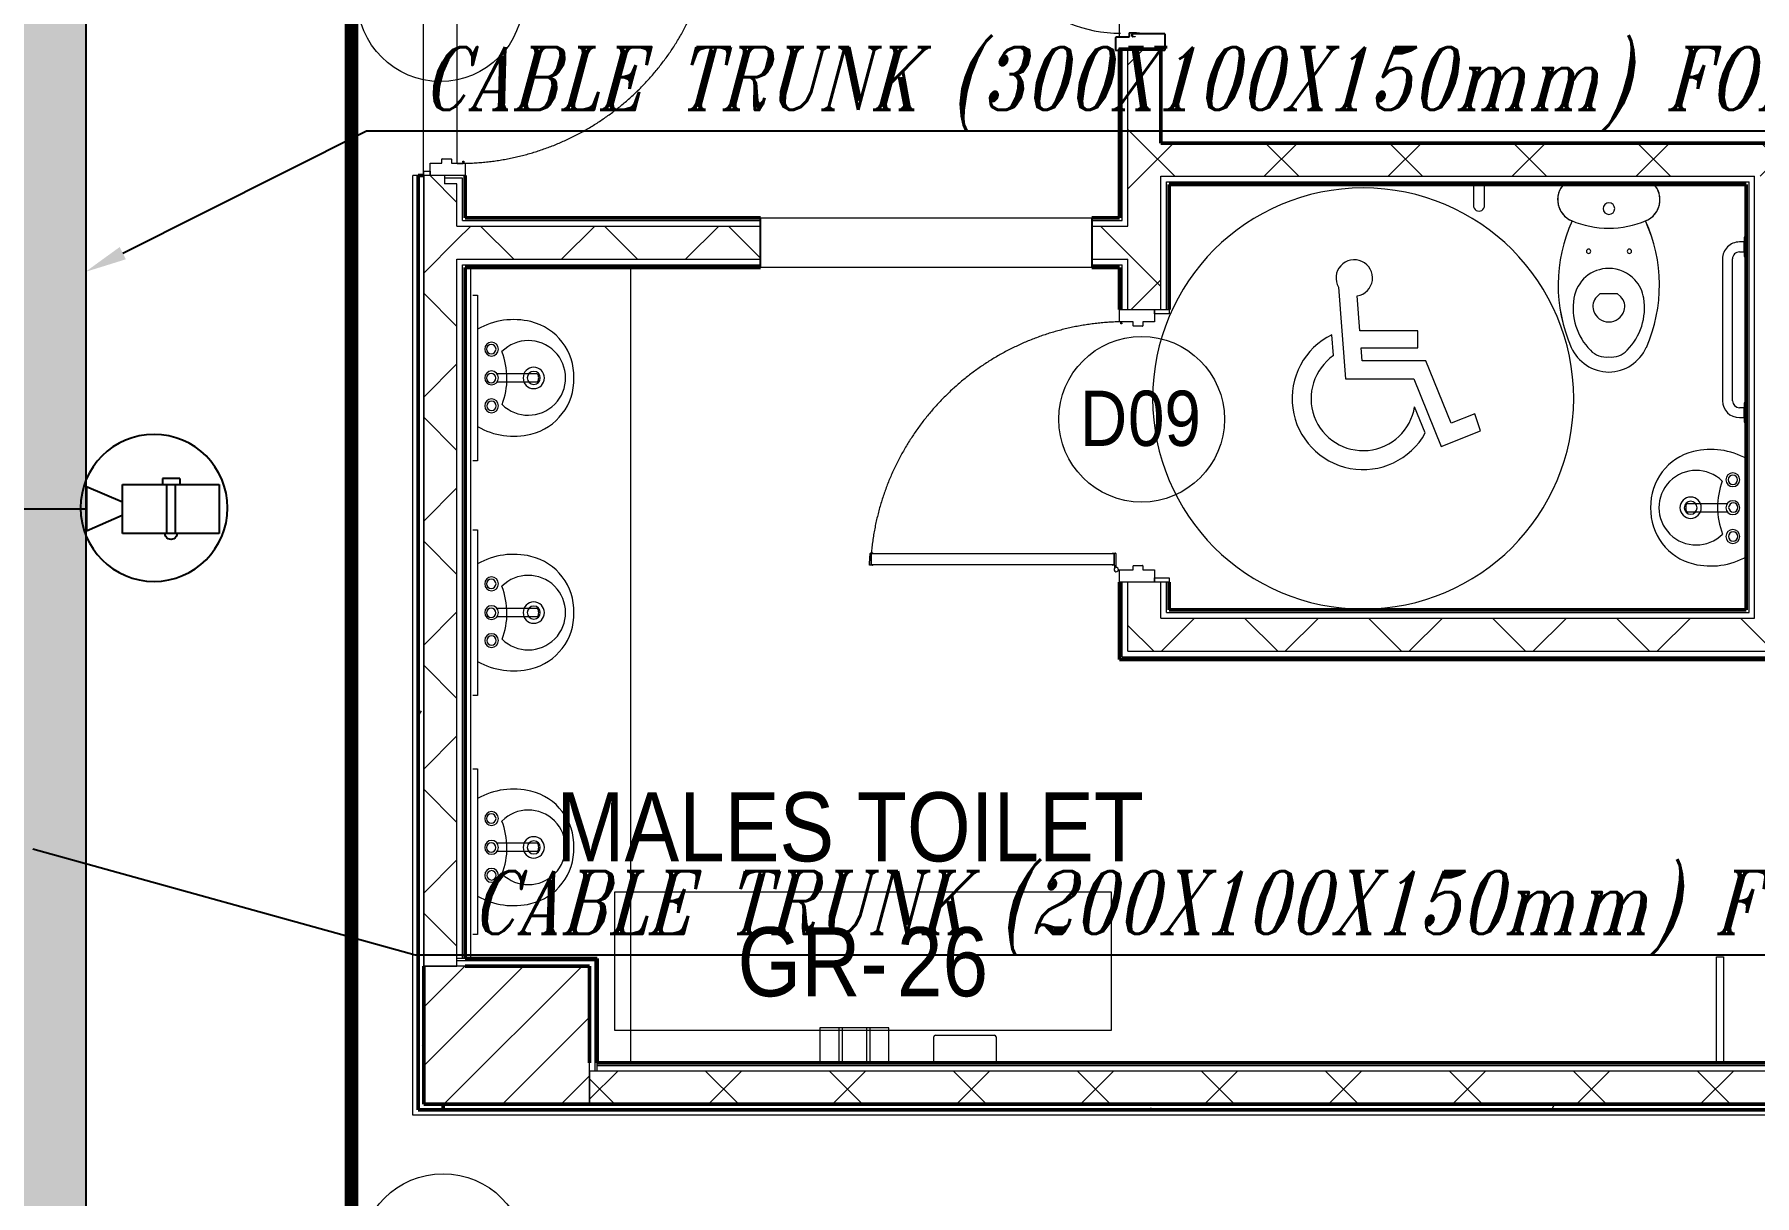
# Model space of a CAD drawing. Header units: millimetres. Extents: x -9358 to 257996, y -67499 to 9117.
# Drawn here: x 42630 to 48860, y -41919 to -37714 of the extents above; entities that cross this region are included whole.
import ezdxf
from ezdxf import colors
from ezdxf.entities.mleader import LeaderData, LeaderLine
from ezdxf.math import Vec2, Vec3

# ---------------------------------------------------------------- set-up
doc = ezdxf.new("R2010")
doc.units = ezdxf.units.MM
doc.header["$LTSCALE"] = 1000
doc.linetypes.add('Centre', pattern=[31.75, 6.35, -4.7625, 15.875, -4.7625])
doc.linetypes.add('Overhead', pattern=[3.96875, 2.38125, -1.5875])
for name, color, linetype, lineweight in [('0-1', 8, 'Continuous', 9), ('123', 2, 'Continuous', 9), ('A-COL-RFC', 8, 'Continuous', 18), ('A-COL-RFC-1', 8, 'Continuous', 9), ('A-COL-RFC-2', 8, 'Continuous', 50), ('A-DETL-GENF', 8, 'Continuous', 25), ('A-DETL-GENF-1', 8, 'Continuous', 9), ('A-DOOR', 8, 'Continuous', 9), ('A-DOOR-1', 8, 'Continuous', 18), ('A-DOOR-2', 8, 'Centre', 9), ('A-DOR', 8, 'Continuous', 9), ('A-EQP', 8, 'Continuous', 9), ('A-FLR-PAT', 8, 'Continuous', 18), ('A-GEN-MOD', 8, 'Continuous', 9), ('A-ROM-NAM', 8, 'Continuous', 9), ('A-TYP-DOR', 8, 'Continuous', 0), ('A-WAL-CLD', 8, 'Continuous', 9), ('A-WAL-CMU', 8, 'Continuous', 50), ('A-WAL-LOW-30', 8, 'Continuous', 18), ('A-WAL-PAT-1', 8, 'Continuous', 9), ('A-WAL-PAT-2', 8, 'Overhead', 9), ('L-SITE', 8, 'Continuous', 9), ('P-SANR-FIXT', 8, 'Continuous', 9)]:
    doc.layers.add(name, color=color, linetype=linetype, lineweight=lineweight)
for name, color, linetype in [('CCTVNET', 6, 'Continuous'), ('DATANET', 4, 'Continuous'), ('F POINT AGN', 7, 'Continuous'), ('FIBERNETW', 5, 'Continuous'), ('LC-CABLE -10', 4, 'Continuous'), ('Route - rack1', 7, 'Continuous')]:
    doc.layers.add(name, color=color, linetype=linetype)
doc.styles.add('Arial_5', font='arial.ttf', dxfattribs={"width": 0.85, "height": 200})
doc.styles.add('Arial_7', font='arial.ttf', dxfattribs={"width": 0.85, "height": 200})
doc.styles.add('ELEC', font='romant.shx', dxfattribs={"width": 0.8, "oblique": 15, "height": 0.18})
pattern_1 = [(0, (0, 0), (812.8, 203.2), [33.528, -576.072, 33.528, -576.072, -3251.2]), (0, (0, 0), (812.8, 203.2), [-1219.2, 33.528, -1185.672, 33.528, -576.072, -1422.4]), (0, (0, 0), (812.8, 203.2), [-3048, 33.528, -372.872, 33.528, -982.472]), (120, (304.8, 101.6), (-582.37636, 602.30545), [33.528, -576.072, 33.528, -576.072, -3251.2]), (120, (304.8, 101.6), (-582.37636, 602.30545), [-1219.2, 33.528, -1185.672, 33.528, -576.072, -1422.4]), (120, (304.8, 101.6), (-582.37636, 602.30545), [-3048, 33.528, -372.872, 33.528, -982.472]), (240, (406.4, 508), (-230.42364, -805.50545), [33.528, -576.072, 33.528, -576.072, -3251.2]), (240, (406.4, 508), (-230.42364, -805.50545), [-1219.2, 33.528, -1185.672, 33.528, -576.072, -1422.4]), (240, (406.4, 508), (-230.42364, -805.50545), [-3048, 33.528, -372.872, 33.528, -982.472])]
pattern_2 = [(45, (0, 0), (-224.5064, 224.5064), []), (135, (0, 0), (-224.5064, -224.5064), [])]

# ---------------------------------------------------------------- blocks, each defined once
blk = doc.blocks.new('Door Tag - Door Tag-41184-01-Ground Floor Plan')
at = {"layer": 'A-TYP-DOR'}
blk.add_circle((0, 0), 3, dxfattribs=at)
blk = doc.blocks.new('Specialty_Equipment-Hadrian-Urinal_Screen-SP - 18 x 58 Floor Mounted Solid Plastic-1089219-01-Ground Floor Furniture Plan')
at = {"layer": 'P-SANR-FIXT'}
for p, q in [((48722, -41292), (48722, -40906.4)), ((48722, -40906.4), (48747.4, -40906.4)), ((48747.4, -40906.4), (48747.4, -41292))]:
    blk.add_line(p, q, dxfattribs=at)
blk = doc.blocks.new('Wooden door with louvers - WC Wooden door 1000 x 2200mm-2594678-01-Ground Floor Furniture Plan')
at = {"layer": 'A-DETL-GENF-1'}
for p, q in [((-493.7, 52), (-449.2, 52)), ((-493.7, -75), (-493.7, 52)), ((-449.2, 52), (-449.2, 9.8)), ((-449.2, 9.8), (-434.5, 9.8)), ((-433.4, 8.6), (-433.4, -24)), ((433.4, -24), (433.4, 8.6)), ((434.5, 9.8), (449.2, 9.8)), ((449.2, 9.8), (449.2, 52)), ((449.2, 52), (493.6, 52)), ((493.6, 52), (493.6, -75)), ((-449.2, -25.2), (-449.2, -67.3)), ((-434.5, -25.2), (-449.2, -25.2)), ((449.2, -25.2), (434.5, -25.2)), ((449.2, -79.4), (449.2, -25.2)), ((-449.2, -75), (-493.7, -75)), ((-449.2, -67.3), (-446, -67.6)), ((-446, -69.9), (-449.2, -70.1)), ((-449.2, -70.1), (-449.2, -75)), ((-446, -67.6), (-445, -67.6)), ((-445, -69.9), (-446, -69.9)), ((-445, -66.7), (-441.9, -66.7)), ((-445, -67.6), (-445, -66.7)), ((-445, -70.7), (-445, -69.9)), ((-441.9, -70.7), (-445, -70.7)), ((-441.9, -66.7), (-441.9, -70.7)), ((387.9, -100), (387.9, -90.1)), ((389.2, -94.4), (389.2, -101.3)), ((431.1, -94.4), (389.2, -94.4)), ((389.5, -88.5), (440.2, -88.5)), ((431.1, -100.7), (431.1, -94.4)), ((432.4, -92.1), (432.4, -99.5)), ((441.9, -92.1), (432.4, -92.1)), ((452.6, -75), (452.6, -80.8)), ((493.6, -75), (452.6, -75)), ((387.9, -976.4), (387.9, -969.2)), ((389.2, -967.9), (389.2, -974.2)), ((389.2, -974.2), (431.1, -974.2)), ((425.5, -980.6), (389.4, -978.1)), ((432.4, -980.6), (425.5, -980.6)), ((431.1, -974.2), (431.1, -967.9)), ((432.4, -969.2), (432.4, -980.6))]:
    blk.add_line(p, q, dxfattribs=at)
for centre, radius, start, end in [((-434.5, 8.6), 1.14, 0, 90), ((434.5, 8.6), 1.14, 90, 180), ((-434.5, -24), 1.14, 270, 0), ((434.5, -24), 1.14, 180, 270), ((389.5, -90.1), 1.57, 90, 180), ((389.2, -100), 1.27, 180, 270), ((431.1, -99.5), 1.27, 270, 0), ((447.8, -87), 7.79, 79.787, 191.20678), ((447.8, -87), 7.79, 220.62502, 52.5367), ((389.2, -969.2), 1.27, 90, 180), ((389.5, -976.5), 1.54, 176, 266), ((431.1, -969.2), 1.27, 360, 90)]:
    blk.add_arc(centre, radius, start, end, dxfattribs=at)
at = {"layer": 'A-DOOR'}
for p, q in [((-493.7, 75), (-477.8, 75)), ((-493.7, 52), (-493.7, 75)), ((-477.8, 75), (-477.8, 52)), ((477.8, 75), (493.6, 75)), ((477.8, 52), (477.8, 75)), ((493.6, 75), (493.6, 52)), ((-477.8, 52), (-493.7, 52)), ((493.6, 52), (477.8, 52)), ((389.2, -94.4), (431.1, -94.4)), ((389.2, -478.5), (389.2, -94.4)), ((431.1, -94.4), (431.1, -488.5)), ((389.2, -974.2), (389.2, -478.5)), ((431.1, -488.5), (431.1, -974.2)), ((431.1, -974.2), (389.2, -974.2))]:
    blk.add_line(p, q, dxfattribs=at)
at = {"layer": 'A-DOOR-2'}
blk.add_arc((475.1, -53.8), 924.6, 178.43573, 264.67031, dxfattribs=at)
blk = doc.blocks.new('M_Door-Opening - OPENING_1200 x 2200mm-2308299-01-Ground Floor Furniture Plan')
at = {"layer": 'A-DETL-GENF'}
for p, q in [((-608.2, -90), (-608.2, 90)), ((591.8, 90), (591.8, -90))]:
    blk.add_line(p, q, dxfattribs=at)
at = {"layer": 'A-WAL-PAT-2'}
for p, q in [((-608.2, 90), (591.8, 90)), ((591.8, -90), (-608.2, -90))]:
    blk.add_line(p, q, dxfattribs=at)
blk = doc.blocks.new('Sanitary_Mirrors_Ideal-Standard_M-L-MIRROR-LOW-H-60X100 - Default 2-1612336-01-Ground Floor Furniture Plan')
at = {"layer": '0-1', "flags": 128}
for points in [[(235, 0), (-235, 0), (-300, 0), (-300, 17)], [(300, 17), (300, 0), (235, 0)]]:
    blk.add_lwpolyline(points, dxfattribs=at)
blk = doc.blocks.new('Wooden door with louvers - WC Wooden door 1000 x 2200mm Handicapped-2594679-01-Ground Floor Furniture Plan')
at = {"layer": 'A-DETL-GENF-1'}
for p, q in [((-493.7, 37), (-449.2, 37)), ((-493.7, -90), (-493.7, 37)), ((-449.2, 37), (-449.2, -5.2)), ((449.2, -5.2), (449.2, 37)), ((449.2, 37), (493.6, 37)), ((493.6, 37), (493.6, -90)), ((-449.2, -5.2), (-434.5, -5.2)), ((-449.2, -40.2), (-449.2, -82.3)), ((-434.5, -40.2), (-449.2, -40.2)), ((-433.4, -6.4), (-433.4, -39)), ((433.4, -39), (433.4, -6.4)), ((434.5, -5.2), (449.2, -5.2)), ((449.2, -40.2), (434.5, -40.2)), ((449.2, -94.4), (449.2, -40.2)), ((-449.2, -90), (-493.7, -90)), ((-449.2, -82.3), (-446, -82.6)), ((-446, -84.9), (-449.2, -85.1)), ((-449.2, -85.1), (-449.2, -90)), ((-446, -82.6), (-445, -82.6)), ((-445, -84.9), (-446, -84.9)), ((-445, -81.7), (-441.9, -81.7)), ((-445, -82.6), (-445, -81.7)), ((-445, -85.7), (-445, -84.9)), ((-441.9, -85.7), (-445, -85.7)), ((-441.9, -81.7), (-441.9, -85.7)), ((387.9, -115), (387.9, -105.1)), ((389.2, -109.4), (389.2, -116.3)), ((431.1, -109.4), (389.2, -109.4)), ((389.5, -103.5), (440.2, -103.5)), ((431.1, -115.7), (431.1, -109.4)), ((432.4, -107.1), (432.4, -114.5)), ((441.9, -107.1), (432.4, -107.1)), ((452.6, -90), (452.6, -95.8)), ((493.6, -90), (452.6, -90)), ((387.9, -991.4), (387.9, -984.2)), ((389.2, -982.9), (389.2, -989.2)), ((389.2, -989.2), (431.1, -989.2)), ((425.5, -995.6), (389.4, -993.1)), ((432.4, -995.6), (425.5, -995.6)), ((431.1, -989.2), (431.1, -982.9)), ((432.4, -984.2), (432.4, -995.6))]:
    blk.add_line(p, q, dxfattribs=at)
for centre, radius, start, end in [((-434.5, -6.4), 1.14, 0, 90), ((-434.5, -39), 1.14, 270, 0), ((434.5, -6.4), 1.14, 90, 180), ((434.5, -39), 1.14, 180, 270), ((389.5, -105.1), 1.57, 90, 180), ((389.2, -115), 1.27, 180, 270), ((431.1, -114.5), 1.27, 270, 0), ((447.8, -102), 7.79, 79.787, 191.20678), ((447.8, -102), 7.79, 220.62502, 52.5367), ((389.2, -984.2), 1.27, 90, 180), ((389.5, -991.5), 1.54, 176, 266), ((431.1, -984.2), 1.27, 360, 90)]:
    blk.add_arc(centre, radius, start, end, dxfattribs=at)
at = {"layer": 'A-DOOR'}
for p, q in [((-493.7, 90), (-477.8, 90)), ((-493.7, 37), (-493.7, 90)), ((-477.8, 90), (-477.8, 37)), ((477.8, 90), (493.6, 90)), ((477.8, 37), (477.8, 90)), ((493.6, 90), (493.6, 37)), ((-477.8, 37), (-493.7, 37)), ((493.6, 37), (477.8, 37)), ((389.2, -109.4), (431.1, -109.4)), ((389.2, -493.5), (389.2, -109.4)), ((431.1, -109.4), (431.1, -503.5)), ((389.2, -989.2), (389.2, -493.5)), ((431.1, -503.5), (431.1, -989.2)), ((431.1, -989.2), (389.2, -989.2))]:
    blk.add_line(p, q, dxfattribs=at)
at = {"layer": 'A-DOOR-2'}
blk.add_arc((475.1, -68.8), 924.6, 178.43573, 264.67031, dxfattribs=at)
blk = doc.blocks.new('H_C SIGN - H_C SIGN-522895-01-Ground Floor Furniture Plan')
at = {"layer": 'A-GEN-MOD'}
for start, end in [(0, 180), (180, 360)]:
    blk.add_arc((0, 0), 762.5, start, end, dxfattribs=at)
at = {"layer": 'L-SITE'}
for p, q in [((-88.9, 402.9), (-63.6, 70.7)), ((-11.5, 244.8), (-21.2, 371.5)), ((-107.4, 155.2), (-113.2, 231)), ((197.5, 244.8), (-11.5, 244.8)), ((197.5, 183.1), (197.5, 244.8)), ((-3.2, 135.9), (-6.8, 183.1)), ((-6.8, 183.1), (197.5, 183.1)), ((227.1, 135.9), (-3.2, 135.9)), ((318.9, -89.9), (227.1, 135.9)), ((-63.6, 70.7), (183.3, 70.7)), ((183.3, 70.7), (283, -174.4)), ((225, -124.7), (186.4, -29.6)), ((404.2, -55.8), (318.9, -89.9)), ((425.4, -117.5), (404.2, -55.8)), ((283, -174.4), (425.4, -117.5))]:
    blk.add_line(p, q, dxfattribs=at)
for centre, radius, start, end in [((-32.1, 436.6), 66, 279.52961, 210.67771), ((0, 0), 257.3, 116.09402, 331.00806), ((0, 0), 188.7, 124.68421, 350.97943)]:
    blk.add_arc(centre, radius, start, end, dxfattribs=at)
blk = doc.blocks.new('M_SEQ_Grab Rail - Vertical - Grab Rail Vertical-522965-01-Ground Floor Furniture Plan')
at = {"layer": 'A-EQP'}
for p, q in [((-875.8, 100), (-875.8, 22.2)), ((-835.7, 22.2), (-835.7, 100))]:
    blk.add_line(p, q, dxfattribs=at)
blk.add_arc((-855.7, 100), 20.1, 360, 180, dxfattribs=at)
blk = doc.blocks.new('M_SEQ_Grab Rail - Horizontal - Grab Bar Horizontal-522872-01-Ground Floor Furniture Plan')
at = {"layer": 'A-EQP'}
for p, q in [((-598.8, 88), (-1112.8, 88)), ((-1173.8, 10), (-1190.8, 10)), ((-1190.8, 10), (-1190.8, 0)), ((-1173.8, 27), (-1173.8, 10)), ((-1173.8, 10), (-1137.8, 10)), ((-1137.8, 10), (-1137.8, 27)), ((-1120.8, 10), (-1137.8, 10)), ((-1120.8, 0), (-1120.8, 10)), ((-1112.8, 52), (-598.8, 52)), ((-573.8, 10), (-590.8, 10)), ((-590.8, 10), (-590.8, 0)), ((-573.8, 27), (-573.8, 10)), ((-573.8, 10), (-537.8, 10)), ((-537.8, 10), (-537.8, 27)), ((-520.8, 10), (-537.8, 10)), ((-520.8, 0), (-520.8, 10))]:
    blk.add_line(p, q, dxfattribs=at)
for centre, radius, start, end in [((-1112.8, 27), 61, 90, 180), ((-598.8, 27), 61, 360, 90), ((-1112.8, 27), 25, 90, 180), ((-598.8, 27), 25, 0, 90)]:
    blk.add_arc(centre, radius, start, end, dxfattribs=at)
blk = doc.blocks.new('WC Dis w Cistern _7_ - 540 x 360mm-1136038-01-Ground Floor Furniture Plan')
at = {"layer": 'P-SANR-FIXT'}
for p, q in [((-43.1, -430.6), (-30.8, -418.2)), ((-30.8, -418.2), (30.8, -418.2)), ((30.8, -418.2), (43.1, -430.6))]:
    blk.add_line(p, q, dxfattribs=at)
for centre, radius, start, end in [((-102.8, -78.7), 82.5, 135.5069, 246.87823), ((-102.8, -78.7), 82.5, 136.77958, 248.81924), ((102.8, -78.7), 82.5, 291.18076, 43.22042), ((102.8, -78.7), 82.5, 293.12177, 44.4931), ((0.6, -111.3), 20.9, 360, 180), ((0.6, -111.3), 20.9, 180, 360), ((375, -388.2), 558.4, 155.35449, 203.79689), ((375, -388.2), 558.4, 155.39027, 203.79689), ((0, 162.1), 344.3, 246.87823, 293.12177), ((-375, -388.2), 558.4, 336.20311, 24.64551), ((-375, -388.2), 558.4, 336.20311, 24.60973), ((-73.2, -265.4), 7.83, 0, 180), ((-73.2, -265.4), 7.83, 180, 360), ((74.8, -265.4), 7.83, 360, 180), ((74.8, -265.4), 7.83, 180, 360), ((0, -455.9), 128.2, 89.99847, 170.90608), ((0, -455.9), 128.2, 42.44528, 90.00153), ((0, -455.9), 128.2, 9.09392, 42.44528), ((90.5, -470.4), 219.9, 170.90608, 224.39736), ((-7.8, -465.9), 50, 135, 197.18646), ((7.8, -465.9), 50, 342.81705, 45), ((-90.5, -470.4), 219.9, 315.60264, 9.09392), ((0, -463.5), 58.1, 197.18646, 342.81705), ((1.4, -553), 150, 203.79689, 269.46886), ((1.4, -553), 150, 203.79689, 269.46886), ((-1.4, -553), 150, 270.53114, 336.20311), ((-1.4, -553), 150, 270.53114, 336.20311), ((-8.3, -567.1), 81.6, 224.39736, 275.83548), ((8.3, -567.1), 81.6, 264.16452, 315.60264)]:
    blk.add_arc(centre, radius, start, end, dxfattribs=at)
blk = doc.blocks.new('Sink - Cloakroom - 440 x 350mm-522875-01-Ground Floor Furniture Plan')
at = {"layer": 'P-SANR-FIXT'}
for p, q in [((-15, -214.9), (-15, -70.7)), ((15, -214.9), (15, -70.7))]:
    blk.add_line(p, q, dxfattribs=at)
for centre, radius, start, end in [((53.3, -130.8), 264.4, 150.36495, 193.63505), ((53.3, -130.8), 264.4, 150.36495, 193.63505), ((-53.3, -130.8), 264.4, 346.36495, 29.63505), ((-101.3, -50.7), 25, 0, 180), ((-101.3, -50.7), 25, 180, 0), ((-101.3, -50.7), 17, 360, 180), ((-101.3, -50.7), 17, 180, 360), ((0, -50.7), 25, 0, 180), ((0, -50.7), 25, 180, 0), ((-0.8, -49.2), 16.8, 90, 270), ((-0.8, -49.2), 16.8, 270, 90), ((104.3, -50.7), 25, 360, 180), ((104.3, -50.7), 25, 180, 360), ((104.3, -49.7), 17, 360, 180), ((104.3, -49.7), 17, 180, 360), ((-53.3, -130.8), 264.4, 346.36495, 29.63505), ((0, -183.6), 135, 135.46291, 45.05561), ((-1.6, 160.3), 266.6, 249.19864, 291.31988), ((0, -203.6), 38.6, 360, 180), ((0, -203.6), 23.5, 360, 180), ((-5.9, -145.1), 203.5, 193.63505, 271.65578), ((-5.9, -145.1), 203.5, 193.63505, 271.65578), ((0, -203.6), 38.6, 180, 360), ((0, -203.6), 23.5, 180, 360), ((5.9, -145.1), 203.5, 268.34422, 346.36495), ((5.9, -145.1), 203.5, 268.34422, 346.36495)]:
    blk.add_arc(centre, radius, start, end, dxfattribs=at)
blk.add_ellipse((0, -214.9), major_axis=(-15, 0), ratio=0.428525, start_param=0, end_param=3.141593, dxfattribs=at)
blk = doc.blocks.new('NBS_AssaAbloyLtd_DrsetSym_AASDMetalPlantRoomDoor_Single-VisionPanelType1A - 600mm-water proof Fire Rated-2541707-01-Ground Floor Furniture Plan')
at = {"layer": 'A-DOOR'}
blk.add_arc((242, 72), 484, 90, 180, dxfattribs=at)
at = {"layer": 'A-DOOR-1'}
for p, q in [((242, 556), (199, 556)), ((199, 556), (199, 72)), ((242, 72), (242, 556)), ((-305, 87.5), (-305, 77.5)), ((-305, 87.5), (-305, 77.5)), ((-303.5, 87.5), (-303.5, 77.5)), ((-302.5, 90), (-257.5, 90)), ((-257.5, 90), (-302.5, 90)), ((-257.5, 88.5), (-302.5, 88.5)), ((-302.5, 76.5), (-295, 76.5)), ((-295, 75), (-302.5, 75)), ((-300, 75), (-295, 75)), ((-295, 76.5), (-295, 75)), ((-295, 75), (-295, -75)), ((-256.5, 87.5), (-256.5, 42)), ((-255, 87.5), (-255, 42)), ((-255, 42), (-255, 87.5)), ((199, 72), (242, 72)), ((255, 87.5), (255, 42)), ((255, 87.5), (255, 42)), ((256.5, 87.5), (256.5, 42)), ((302.5, 90), (257.5, 90)), ((302.5, 90), (257.5, 90)), ((257.5, 88.5), (302.5, 88.5)), ((295, 76.5), (295, 75)), ((302.5, 76.5), (295, 76.5)), ((295, 75), (302.5, 75)), ((295, -75), (295, 75)), ((295, 75), (300, 75)), ((303.5, 87.5), (303.5, 77.5)), ((305, 87.5), (305, 77.5)), ((305, 77.5), (305, 87.5)), ((-255.2, 18), (-255.2, 27.5)), ((-253.7, 18), (-255.2, 18)), ((-242.5, 41), (-254, 41)), ((-242.5, 41), (-254, 41)), ((-242.5, 39.5), (-254, 39.5)), ((-253.7, 27.5), (-253.7, 18)), ((-252.7, 30), (-245.7, 30)), ((-245.7, 28.5), (-252.7, 28.5)), ((-244.7, -87.5), (-244.7, 27.5)), ((-243.2, 27.5), (-243.2, 3.1)), ((-243.2, 3.4), (-241.5, 13.1)), ((-241.7, 3.1), (-243.2, 3.4)), ((-243.2, 3.1), (-243.2, -87.5)), ((-243.2, -87.5), (-243.2, 3.1)), ((-243.2, 3.1), (-241.7, 3.1)), ((-240, 13), (-241.7, 3.1)), ((-241.7, 3.1), (-240, 13)), ((-241.5, 13.1), (-241.5, 38.5)), ((-240, 38.5), (-240, 13)), ((-240, 13), (-240, 38.5)), ((240, 38.5), (240, 13)), ((240, 38.5), (240, 13)), ((240, 13), (241.7, 3.1)), ((240, 13), (241.7, 3.1)), ((241.5, 13.1), (241.5, 38.5)), ((243.2, 3.4), (241.5, 13.1)), ((241.7, 3.1), (243.2, 3.4)), ((241.7, 3.1), (243.2, 3.4)), ((242.5, 41), (254, 41)), ((254, 41), (242.5, 41)), ((242.5, 39.5), (254, 39.5)), ((243.2, 27.5), (243.2, 3.1)), ((243.2, 3.4), (243.2, -87.5)), ((243.2, 3.1), (243.2, -87.5)), ((244.7, -87.5), (244.7, 27.5)), ((252.7, 30), (245.7, 30)), ((245.7, 28.5), (252.7, 28.5)), ((253.7, 27.5), (253.7, 18)), ((253.7, 18), (255.2, 18)), ((255.2, 18), (255.2, 27.5)), ((-305, -87.5), (-305, -77.5)), ((-305, -77.5), (-305, -87.5)), ((-303.5, -77.5), (-303.5, -87.5)), ((-302.5, -75), (-295, -75)), ((-295, -76.5), (-302.5, -76.5)), ((-302.5, -88.5), (-245.7, -88.5)), ((-245.7, -90), (-302.5, -90)), ((-302.5, -90), (-245.7, -90)), ((-295, -75), (-300, -75)), ((-295, -76.5), (-295, -75)), ((302.5, -88.5), (245.7, -88.5)), ((245.7, -90), (302.5, -90)), ((245.7, -90), (302.5, -90)), ((295, -76.5), (295, -75)), ((302.5, -75), (295, -75)), ((300, -75), (295, -75)), ((295, -76.5), (302.5, -76.5)), ((303.5, -77.5), (303.5, -87.5)), ((305, -87.5), (305, -77.5)), ((305, -87.5), (305, -77.5))]:
    blk.add_line(p, q, dxfattribs=at)
for centre, radius, start, end in [((-302.5, 87.5), 2.5, 90, 180), ((-302.5, 87.5), 2.5, 90, 180), ((-302.5, 77.5), 2.5, 180, 270), ((-302.5, 77.5), 2.5, 180, 270), ((-302.5, 87.5), 1, 90, 180), ((-302.5, 77.5), 1, 180, 270), ((-257.5, 87.5), 2.5, 0, 90), ((-257.5, 87.5), 2.5, 0, 90), ((-257.5, 87.5), 1, 0, 90), ((257.5, 87.5), 2.5, 90, 180), ((257.5, 87.5), 2.5, 90, 180), ((257.5, 87.5), 1, 90, 180), ((302.5, 87.5), 2.5, 0, 90), ((302.5, 87.5), 2.5, 0, 90), ((302.5, 87.5), 1, 0, 90), ((302.5, 77.5), 1, 270, 0), ((302.5, 77.5), 2.5, 270, 0), ((302.5, 77.5), 2.5, 270, 0), ((-254, 42), 2.5, 180, 270), ((-252.7, 27.5), 2.5, 90, 180), ((-254, 42), 0.997, 180, 270), ((-254, 42), 0.997, 180, 270), ((-252.7, 27.5), 1.01, 90, 180), ((-245.7, 27.5), 2.5, 0, 90), ((-245.7, 27.5), 0.984, 0, 90), ((-242.5, 38.5), 2.5, 0, 90), ((-242.5, 38.5), 2.5, 360, 90), ((-242.5, 38.5), 1, 0, 90), ((242.5, 38.5), 2.5, 90, 180), ((242.5, 38.5), 2.5, 90, 180), ((242.5, 38.5), 1, 90, 180), ((245.7, 27.5), 2.5, 90, 180), ((245.7, 27.5), 0.984, 90, 180), ((252.7, 27.5), 2.5, 0, 90), ((252.7, 27.5), 1.01, 0, 90), ((254, 42), 2.5, 270, 0), ((254, 42), 0.997, 270, 0), ((254, 42), 0.979, 270, 360), ((-302.5, -77.5), 2.5, 90, 180), ((-302.5, -77.5), 2.5, 90, 180), ((-302.5, -87.5), 2.5, 180, 270), ((-302.5, -87.5), 2.5, 180, 270), ((-302.5, -77.5), 1.01, 90, 180), ((-302.5, -87.5), 1.03, 180, 270), ((-245.7, -87.5), 0.985, 270, 0), ((-245.7, -87.5), 2.5, 270, 0), ((-245.7, -87.5), 2.5, 270, 360), ((245.7, -87.5), 2.5, 180, 270), ((245.7, -87.5), 2.5, 180, 270), ((245.7, -87.5), 0.985, 180, 270), ((302.5, -77.5), 2.5, 0, 90), ((302.5, -77.5), 2.5, 0, 90), ((302.5, -77.5), 1.01, 0, 90), ((302.5, -87.5), 1.03, 270, 0), ((302.5, -87.5), 2.5, 270, 0), ((302.5, -87.5), 2.5, 270, 360)]:
    blk.add_arc(centre, radius, start, end, dxfattribs=at)
blk = doc.blocks.new('DAR_Basins w Vanity Unit - DAR_Basins  2 w Vanity -85cm-2625819-01-Ground Floor Furniture Plan')
at = {"layer": 'P-SANR-FIXT'}
for p, q in [((-335.6, -20), (2166.4, -20)), ((-713.6, -600), (2166.4, -600))]:
    blk.add_line(p, q, dxfattribs=at)
blk = doc.blocks.new('Sink - Cloakroom - 440 x 350mm-V69-01-Ground Floor Furniture Plan')
at = {"layer": 'P-SANR-FIXT'}
for p, q in [((176.5, 0), (-176.5, 0)), ((176.5, 0), (-176.5, 0)), ((-15, -214.9), (-15, -70.7)), ((15, -214.9), (15, -70.7))]:
    blk.add_line(p, q, dxfattribs=at)
for centre, radius, start, end in [((53.3, -130.8), 264.4, 150.36495, 193.63505), ((53.3, -130.8), 264.4, 150.36495, 193.63505), ((-53.3, -130.8), 264.4, 346.36495, 29.63505), ((-101.3, -50.7), 25, 0, 180), ((-101.3, -50.7), 25, 180, 0), ((-101.3, -50.7), 17, 360, 180), ((-101.3, -50.7), 17, 180, 360), ((0, -50.7), 25, 0, 180), ((0, -50.7), 25, 180, 0), ((-0.8, -49.2), 16.8, 90, 270), ((-0.8, -49.2), 16.8, 270, 90), ((104.3, -50.7), 25, 360, 180), ((104.3, -50.7), 25, 180, 360), ((104.3, -49.7), 17, 360, 180), ((104.3, -49.7), 17, 180, 360), ((-53.3, -130.8), 264.4, 346.36495, 29.63505), ((0, -183.6), 135, 135.46291, 45.05561), ((-1.6, 160.3), 266.6, 249.19864, 291.31988), ((0, -203.6), 38.6, 360, 180), ((0, -203.6), 23.5, 360, 180), ((-5.9, -145.1), 203.5, 193.63505, 271.65578), ((-5.9, -145.1), 203.5, 193.63505, 271.65578), ((0, -203.6), 38.6, 180, 360), ((0, -203.6), 23.5, 180, 360), ((5.9, -145.1), 203.5, 268.34422, 346.36495), ((5.9, -145.1), 203.5, 268.34422, 346.36495)]:
    blk.add_arc(centre, radius, start, end, dxfattribs=at)
blk.add_ellipse((0, -214.9), major_axis=(-15, 0), ratio=0.428525, start_param=0, end_param=3.141593, dxfattribs=at)
blk = doc.blocks.new('Mediclinics_Industrial steel toilet roll paper dispenser_230 mm_PR2783x - PR2783C-1089268-01-Ground Floor Furniture Plan')
at = {"layer": 'A-GEN-MOD'}
for p, q in [((45475, -41163), (45475, -41290)), ((45725, -41163), (45475, -41163)), ((45545, -41290), (45545, -41163)), ((45555, -41163), (45555, -41290)), ((45645, -41290), (45645, -41163)), ((45655, -41163), (45655, -41290)), ((45725, -41290), (45725, -41163))]:
    blk.add_line(p, q, dxfattribs=at)
blk = doc.blocks.new('Hand_Dryer-Excel_Dryer-ThinAir1 - TA-ABS-110-120V 7-7_7A - 770-915W 2-2793457-01-Ground Floor Furniture Plan')
at = {"layer": 'P-SANR-FIXT'}
for p, q in [((45886.9, -41290), (45886.9, -41196.7)), ((45893.2, -41190.4), (46106.8, -41190.4)), ((46113.1, -41196.7), (46113.1, -41290))]:
    blk.add_line(p, q, dxfattribs=at)
for centre, start, end in [((45893.2, -41196.7), 90, 180), ((46106.8, -41196.7), 0, 90)]:
    blk.add_arc(centre, 6.35, start, end, dxfattribs=at)
blk = doc.blocks.new('M_Room Tag_Small - M_Room Tag_Small-919701-01-Ground Floor Furniture Plan')
at = {"layer": 'A-ROM-NAM'}
for p, q in [((9, 2.5), (-9, 2.5)), ((-9, 2.5), (-9, -2.5)), ((9, -2.5), (9, 2.5)), ((-9, -2.5), (9, -2.5))]:
    blk.add_line(p, q, dxfattribs=at)
blk = doc.blocks.new('G')
at = {"layer": 'A-COL-RFC-1'}
h = blk.add_hatch(dxfattribs=at)
h.set_pattern_fill('FP_4', color=256, style=0, pattern_type=2)
h.set_pattern_definition([(45, (0, 0), (-106.066, 106.066), [])])
h.paths.add_polyline_path([(44110, -41440), (44640, -41440), (44640, -40940), (44040, -40940), (44040, -41440)], flags=0)
at = {"layer": 'A-WAL-PAT-1'}
h = blk.add_hatch(dxfattribs=at)
h.set_pattern_fill('FP_2', color=256, style=0, pattern_type=2)
h.set_pattern_definition(pattern_1)
h.paths.add_polyline_path([(44020, -41460), (44040, -41460), (44040, -38077.3), (44020, -38077.3), (44020, -41188.6)], flags=0)
h.paths.add_polyline_path([(44020, -37090), (44040, -37090), (44040, -34210), (44020, -34210), (44020, -36852.2)], flags=0)
h = blk.add_hatch(dxfattribs=at)
h.set_pattern_fill('FP_3', color=256, style=0, pattern_type=2)
h.set_pattern_definition(pattern_2)
h.paths.add_polyline_path([(44160, -40940), (44160, -38107.3), (44115, -38107.3), (44115, -38077.3), (44040, -38077.3), (44040, -40940), (44115, -40940)], flags=0)
h.paths.add_polyline_path([(44105.2, -37090), (44115, -37090), (44115, -37060), (44160, -37060), (44160, -36980), (44040, -36980), (44040, -37090), (44063, -37090)], flags=0)
h = blk.add_hatch(dxfattribs=at)
h.set_pattern_fill('FP_3', color=256, style=0, pattern_type=2)
h.set_pattern_definition(pattern_2)
h.paths.add_polyline_path([(46590, -37960), (46710, -37960), (46710, -37620), (46590, -37620), (46590, -37936.3)], flags=0)
h.paths.add_polyline_path([(46590, -37020), (46710, -37020), (46710, -36960), (46590, -36960), (46590, -36980)], flags=0)
h = blk.add_hatch(dxfattribs=at)
h.set_pattern_fill('FP_3', color=256, style=0, pattern_type=2)
h.set_pattern_definition(pattern_2)
h.paths.add_polyline_path([(46710, -38080), (51150, -38080), (51150, -37960), (46590, -37960), (46590, -38080)], flags=0)
h = blk.add_hatch(dxfattribs=at)
h.set_pattern_fill('FP_3', color=256, style=0, pattern_type=2)
h.set_pattern_definition(pattern_2)
h.paths.add_polyline_path([(46590, -39800), (46710, -39800), (46710, -39550), (46590, -39550), (46590, -39743.1)], flags=0)
h.paths.add_polyline_path([(46590, -38562.7), (46710, -38562.7), (46710, -38080), (46590, -38080), (46590, -38380)], flags=0)
h = blk.add_hatch(dxfattribs=at)
h.set_pattern_fill('FP_3', color=256, style=0, pattern_type=2)
h.set_pattern_definition(pattern_2)
h.paths.add_polyline_path([(44160, -38380), (45260, -38380), (45260, -38260), (44160, -38260), (44160, -38297.6)], flags=0)
h.paths.add_polyline_path([(46460, -38380), (46590, -38380), (46590, -38260), (46460, -38260), (46460, -38297.6)], flags=0)
h = blk.add_hatch(dxfattribs=at)
h.set_pattern_fill('FP_3', color=256, style=0, pattern_type=2)
h.set_pattern_definition(pattern_2)
h.paths.add_polyline_path([(46740, -39800), (49062.7, -39800), (49062.7, -39680), (46710, -39680), (46710, -39800)], flags=0)
h.paths.add_polyline_path([(50900, -39800), (50900, -39680), (50770, -39680), (50770, -39800), (50783.3, -39800)], flags=0)
h.paths.add_polyline_path([(50069.4, -39800), (50082.7, -39800), (50082.7, -39680), (49750, -39680), (49750, -39800), (49781.2, -39800)], flags=0)
h = blk.add_hatch(dxfattribs=at)
h.set_pattern_fill('FP_3', color=256, style=0, pattern_type=2)
h.set_pattern_definition(pattern_2)
h.paths.add_polyline_path([(51770, -41440), (51770, -41320), (44640, -41320), (44640, -41440), (51747.4, -41440)], flags=0)
h = blk.add_hatch(dxfattribs=at)
h.set_pattern_fill('FP_2', color=256, style=0, pattern_type=2)
h.set_pattern_definition(pattern_1)
h.paths.add_polyline_path([(51530, -41460), (51550, -41460), (51550, -41440), (44040, -41440), (44040, -41460), (51255.9, -41460)], flags=0)
h = blk.add_hatch(dxfattribs=at)
h.set_pattern_fill('FP_2', color=256, style=0, pattern_type=2)
h.set_pattern_definition(pattern_1)
h.paths.add_polyline_path([(44374, -41460), (51790, -41460), (51790, -41440), (44110, -41440), (44110, -41460)], flags=0)
at = {"layer": 'A-COL-RFC'}
for p, q in [((44160, -40940), (44040, -40940)), ((44180, -40940), (44160, -40940)), ((44190, -40940), (44180, -40940)), ((44640, -41300), (44640, -41290)), ((44640, -41320), (44640, -41300)), ((44640, -41440), (44640, -41320)), ((44110, -41440), (44640, -41440))]:
    blk.add_line(p, q, dxfattribs=at)
at = {"layer": 'A-COL-RFC-2'}
for p, q in [((44040, -40940), (44040, -41440)), ((44640, -40940), (44190, -40940)), ((44640, -41290), (44640, -40940)), ((44040, -41440), (44110, -41440))]:
    blk.add_line(p, q, dxfattribs=at)
at = {"layer": 'A-FLR-PAT'}
for p, q in [((44039.5, -38077.3), (44039.5, -37090)), ((44160, -37134.4), (44160, -38032.8))]:
    blk.add_line(p, q, dxfattribs=at)
at = {"layer": 'A-WAL-CLD'}
for p, q in [((46570, -38240), (46570, -37620)), ((46590, -38260), (46590, -37620)), ((44040, -40940), (44040, -38077.3)), ((44040, -38077.3), (44040, -40940)), ((44115, -38077.3), (44115, -38107.3)), ((44180, -38087.3), (44115, -38087.3)), ((44160, -38107.3), (44115, -38107.3)), ((44160, -38260), (44160, -38107.3)), ((44180, -38240), (44180, -38087.3)), ((46710, -38562.7), (46710, -38080)), ((46710, -38080), (48860, -38080)), ((46730, -38562.7), (46730, -38100)), ((46730, -38100), (48840, -38100)), ((48840, -39660), (48840, -38100)), ((48860, -39680), (48860, -38080)), ((44180, -38240), (45260, -38240)), ((46460, -38240), (46570, -38240)), ((44160, -38260), (45260, -38260)), ((46460, -38260), (46590, -38260)), ((44160, -38380), (45260, -38380)), ((44160, -40940), (44160, -38380)), ((44180, -38400), (45260, -38400)), ((44180, -40912), (44180, -38400)), ((46460, -38380), (46590, -38380)), ((46460, -38400), (46570, -38400)), ((46570, -38562.7), (46570, -38400)), ((46590, -38562.7), (46590, -38380)), ((46570, -39820), (46570, -39550)), ((46590, -39800), (46590, -39550)), ((46710, -39680), (46710, -39550)), ((46730, -39660), (46730, -39550)), ((46710, -39680), (48860, -39680)), ((46730, -39660), (48840, -39660)), ((46590, -39800), (49062.7, -39800)), ((46570, -39820), (49062.7, -39820)), ((44190, -40912), (44160, -40912)), ((44160, -40920), (44660, -40920)), ((44660, -40920), (44660, -41320)), ((44668, -41320), (44668, -41290)), ((44668, -41300), (50910, -41300)), ((50910, -41320), (44640, -41320))]:
    blk.add_line(p, q, dxfattribs=at)
at = {"layer": 'A-WAL-CMU'}
for p, q in [((46560, -37620), (46560, -38230)), ((46710, -37620), (46560, -37620)), ((46710, -37960), (46710, -37620)), ((50900, -37960), (46710, -37960)), ((44040, -38077.3), (44020, -38077.3)), ((44020, -38077.3), (44020, -41460)), ((44190, -38230), (44190, -38077.3)), ((46740, -38562.7), (46740, -38110)), ((46740, -38110), (48830, -38110)), ((48830, -38110), (48830, -39650)), ((45260, -38230), (44190, -38230)), ((46560, -38230), (46460, -38230)), ((44190, -38410), (45260, -38410)), ((44190, -40912), (44190, -38410)), ((46460, -38410), (46560, -38410)), ((46560, -38410), (46560, -38562.7)), ((46560, -39550), (46560, -39830)), ((46740, -39650), (46740, -39550)), ((48830, -39650), (46740, -39650)), ((46560, -39830), (49062.7, -39830)), ((44668, -40912), (44190, -40912)), ((44668, -41290), (44668, -40912)), ((44040, -41440), (44040, -40940)), ((44190, -40940), (44640, -40940)), ((44640, -40940), (44640, -41290)), ((50880, -41290), (44668, -41290)), ((44020, -41460), (51800, -41460)), ((51550, -41440), (44040, -41440)), ((44110, -41440), (44110, -41460))]:
    blk.add_line(p, q, dxfattribs=at)
at = {"layer": 'A-WAL-LOW-30'}
for p, q in [((46560, -37575), (46560, -37121)), ((44000, -41480), (44000, -38077.3)), ((44020, -38077.3), (44000, -38077.3)), ((44040, -40940), (44160, -40940)), ((44640, -41320), (44640, -41440)), ((51510, -41480), (44000, -41480))]:
    blk.add_line(p, q, dxfattribs=at)
at = {"layer": 'A-DOR'}
for name, p, rotation in [('NBS_AssaAbloyLtd_DrsetSym_AASDMetalPlantRoomDoor_Single-VisionPanelType1A - 600mm-water proof Fire Rated-2541707-01-Ground Floor Furniture Plan', (46635, -37320), 90.0000000000003), ('Wooden door with louvers - WC Wooden door 1000 x 2200mm-2594678-01-Ground Floor Furniture Plan', (44115, -37583.6), 90.00000000000011), ('Wooden door with louvers - WC Wooden door 1000 x 2200mm Handicapped-2594679-01-Ground Floor Furniture Plan', (46650, -39056.3), 270.0000000000003)]:
    blk.add_blockref(name, p, dxfattribs=dict(at, rotation=rotation))
blk.add_blockref('M_Door-Opening - OPENING_1200 x 2200mm-2308299-01-Ground Floor Furniture Plan', (45868.2, -38320), dxfattribs=at)
at = {"layer": 'A-EQP'}
for name, p, rotation in [('M_SEQ_Grab Rail - Vertical - Grab Rail Vertical-522965-01-Ground Floor Furniture Plan', (47006.2, -38085.8), 180), ('M_SEQ_Grab Rail - Horizontal - Grab Bar Horizontal-522872-01-Ground Floor Furniture Plan', (48832, -37780), 89.99999999999905)]:
    blk.add_blockref(name, p, dxfattribs=dict(at, rotation=rotation))
at = {"layer": 'A-GEN-MOD'}
blk.add_blockref('H_C SIGN - H_C SIGN-522895-01-Ground Floor Furniture Plan', (47442.3, -38884.6), dxfattribs=at)
at = {"layer": 'A-ROM-NAM', "xscale": 99.99999999999991, "yscale": 99.99999999999991, "zscale": 99.99999999999991}
blk.add_blockref('M_Room Tag_Small - M_Room Tag_Small-919701-01-Ground Floor Furniture Plan', (45631.3, -40922.3), dxfattribs=at)
at = {"layer": 'P-SANR-FIXT'}
for name, p in [('WC Dis w Cistern _7_ - 540 x 360mm-1136038-01-Ground Floor Furniture Plan', (48332, -38085.8)), ('Specialty_Equipment-Hadrian-Urinal_Screen-SP - 18 x 58 Floor Mounted Solid Plastic-1089219-01-Ground Floor Furniture Plan', (0, 0)), ('Mediclinics_Industrial steel toilet roll paper dispenser_230 mm_PR2783x - PR2783C-1089268-01-Ground Floor Furniture Plan', (0, 0)), ('Hand_Dryer-Excel_Dryer-ThinAir1 - TA-ABS-110-120V 7-7_7A - 770-915W 2-2793457-01-Ground Floor Furniture Plan', (0, 0))]:
    blk.add_blockref(name, p, dxfattribs=at)
for name, p, rotation in [('DAR_Basins w Vanity Unit - DAR_Basins  2 w Vanity -85cm-2625819-01-Ground Floor Furniture Plan', (44190, -40576.4), 89.99999999999969), ('Sanitary_Mirrors_Ideal-Standard_M-L-MIRROR-LOW-H-60X100 - Default 2-1612336-01-Ground Floor Furniture Plan', (44235, -38810), 89.99999999999999), ('Sink - Cloakroom - 440 x 350mm-V69-01-Ground Floor Furniture Plan', (44235, -38810), 89.99999999999969), ('Sink - Cloakroom - 440 x 350mm-522875-01-Ground Floor Furniture Plan', (48832, -39280), 269.9999999999986), ('Sanitary_Mirrors_Ideal-Standard_M-L-MIRROR-LOW-H-60X100 - Default 2-1612336-01-Ground Floor Furniture Plan', (44235, -39660), 89.99999999999999), ('Sink - Cloakroom - 440 x 350mm-V69-01-Ground Floor Furniture Plan', (44235, -39660), 89.99999999999969), ('Sanitary_Mirrors_Ideal-Standard_M-L-MIRROR-LOW-H-60X100 - Default 2-1612336-01-Ground Floor Furniture Plan', (44235, -40525.3), 89.99999999999999), ('Sink - Cloakroom - 440 x 350mm-V69-01-Ground Floor Furniture Plan', (44235, -40510), 89.99999999999969)]:
    blk.add_blockref(name, p, dxfattribs=dict(at, rotation=rotation))
at = {"layer": 'A-ROM-NAM', "char_height": 250, "attachment_point": 1, "style": 'Arial_5'}
for s, insert, width in [('MALES TOILET', (44519.9, -40310.7), 2727.341), ('GR-', (45176.4, -40799.2), 699.873), ('26', (45753.9, -40799.2), 418.481)]:
    blk.add_mtext(s, dxfattribs=dict(at, insert=insert, width=width))
blk = doc.blocks.new('datatray')
at = {"layer": '123'}
h = blk.add_hatch(color=4, dxfattribs=at)
h.dxf.hatch_style = 1
h.paths.add_polyline_path([(302434, -43813.9), (311773, -43813.9), (311773, -43513.9), (311473, -43513.9), (301671, -43513.9), (301671, -38365), (301471, -38365), (301100, -38365), (301100, -38565), (301471, -38565), (301471, -43513.9), (287538, -43513.9), (287538, -38565), (287909, -38565), (287909, -38365), (287538, -38365), (287338, -38365), (287338, -43513.9), (277443, -43513.9), (277443, -4790), (277143, -4790), (277143, -43813.9), (301834, -43813.9), (301852.6, -52052), (299770, -52052), (299770, -52652), (301854, -52652), (302454, -52652)])
h.paths.add_polyline_path([(311773, -4790), (311473, -4790), (311473, -43513.9), (311773, -43513.9)])
at = {"layer": 'LC-CABLE -10', "color": 4}
blk.add_lwpolyline([(311473, -4790), (311773, -4790), (311773, -43513.9)], dxfattribs=at)
blk = doc.blocks.new('CAM1')
at = {"color": 3}
for p, q in [((162556, 106038), (324526, 276477)), ((324526, 276477), (429598, 30014)), ((120391, 205701), (-417251, -23507)), ((-211976, 102874), (-115951, 143811)), ((-115951, 143811), (-101930, 110921)), ((236736, -67205), (120391, 205701)), ((-211976, 102874), (-197954, 69984)), ((-172803, 80707), (-56458, -192199)), ((-125603, 100829), (-9259, -172077)), ((194572, 32458), (429598, 30014)), ((-417251, -23507), (-300906, -296412)), ((-300906, -296412), (236736, -67205))]:
    blk.add_line(p, q, dxfattribs=at)
blk.add_circle((32, 182), 443637, dxfattribs=at)
blk.add_arc((-33597, -182453), 35754, 203.0894976, 23.0894976, dxfattribs=at)
blk = doc.blocks.new('RACK1 - ROUTE')
at = {"layer": 'F POINT AGN', "color": 1, "const_width": 50}
blk.add_lwpolyline([(43778, -44543), (43778, -28172), (50391, -28172), (50391, -25059), (45007, -25059), (45007, -28068), (43438, -28068), (43438, -21701), (45339, -21701), (45339, -24175), (50505, -24175), (50505, -21279), (43451, -21279), (43451, -19582), (50123, -19582), (50123, -16877)], dxfattribs=at)

msp = doc.modelspace()

# ---------------------------------------------------------------- block references
msp.add_blockref('G', (0, -148.1))

# ---------------------------------------------------------------- next in the draw order: linework, layer by layer
at = {"layer": 'CCTVNET', "color": 3}
msp.add_line((42819, -39433), (42477, -39433), dxfattribs=at)

# ---------------------------------------------------------------- next in the draw order: block references
at = {"layer": 'A-TYP-DOR', "xscale": 99.99999999999991, "yscale": 99.99999999999991, "zscale": 99.99999999999991}
for p in [(44100, -37585), (46640, -39108), (44110, -42140)]:
    msp.add_blockref('Door Tag - Door Tag-41184-01-Ground Floor Plan', p, dxfattribs=at)
at = {"layer": 'CCTVNET', "color": 3, "xscale": -0.0006, "yscale": 0.0006, "zscale": 0.0006, "rotation": 23.08949760422089}
msp.add_blockref('CAM1', (43063.2, -39428.9), dxfattribs=at)
at = {"layer": 'DATANET'}
msp.add_blockref('datatray', (-268957, -148.1), dxfattribs=at)
at = {"layer": 'Route - rack1', "color": 1}
msp.add_blockref('RACK1 - ROUTE', (0, 0), dxfattribs=at)

# ---------------------------------------------------------------- next in the draw order: texts
at = {"layer": 'A-TYP-DOR', "char_height": 200, "attachment_point": 1, "style": 'Arial_7'}
for s, insert, width in [('D', (46416.3, -39004.4), 211.245), ('09', (46590.6, -39004.4), 327.088)]:
    msp.add_mtext(s, dxfattribs=dict(at, insert=insert, width=width))

# ---------------------------------------------------------------- next in the draw order: leaders
at = {"layer": 'CCTVNET', "color": 3}
ml = msp.add_multileader_mtext('Standard', dxfattribs=at)
ml.set_content('{\\C6;CABLE TRUNK (200X100X150mm) FOR CCTV & ACCESS CONTROL}', color=2, style='ELEC')
ml.set_leader_properties(color=6)
ml.build(insert=Vec2(0, 0))
ml.multileader.update_dxf_attribs({"text_left_attachment_type": 6, "text_right_attachment_type": 6, "dogleg_length": 1703.1, "arrow_head_size": 151.4})
ctx = ml.context
ctx.base_point, ctx.char_height, ctx.arrow_head_size, ctx.landing_gap_size, ctx.plane_origin = Vec3(44186.6, -41047.1), 227.107, 151.4, 22.7, Vec3(31182.7, -78389)
ctx.left_attachment, ctx.right_attachment = 6, 6
notes = []
notes.append((ctx, [(0, (1, 1, 0), (44009, -41047.1), (1, 0), 177.6, [(0, [(42478.3, -40622.6)], 0, [])])]))
ctx.mtext.insert, ctx.mtext.width, ctx.mtext.flow_direction = Vec3(44209.3, -40744.3), 213786.42, 5
at = {"layer": 'DATANET', "color": 3}
ml = msp.add_multileader_mtext('Standard', dxfattribs=at)
ml.set_content('{\\C4;CABLE TRUNK (300X100X150mm) FOR DATA & AV}', color=2, style='ELEC')
ml.set_leader_properties(color=4)
ml.build(insert=Vec2(0, 0))
ml.multileader.update_dxf_attribs({"text_left_attachment_type": 6, "text_right_attachment_type": 6, "dogleg_length": 1703.1, "arrow_head_size": 151.4})
ctx = ml.context
ctx.base_point, ctx.char_height, ctx.arrow_head_size, ctx.landing_gap_size, ctx.plane_origin = Vec3(44009.8, -38063.3), 227.107, 151.4, 22.7, Vec3(31362.6, -74331.7)
ctx.left_attachment, ctx.right_attachment = 6, 6
notes.append((ctx, [(0, (1, 1, 0), (43832.2, -38063.3), (1, 0), 177.6, [(0, [(42814.6, -38574.3)], 0, [])])]))
ctx.mtext.insert, ctx.mtext.width, ctx.mtext.flow_direction = Vec3(44032.5, -37760.4), 213786.42, 5
at = {"layer": 'FIBERNETW', "color": 5}
ml = msp.add_multileader_mtext('Standard', dxfattribs=at)
ml.set_content('{\\C5;CABLE TRUNK (200X100X150mm) FOR FIBER OPTIC}', color=2, style='ELEC')
ml.set_leader_properties(color=5)
ml.build(insert=Vec2(0, 0))
ml.multileader.update_dxf_attribs({"text_left_attachment_type": 6, "text_right_attachment_type": 6, "dogleg_length": 1703.1, "arrow_head_size": 151.4})
ctx = ml.context
ctx.base_point, ctx.char_height, ctx.arrow_head_size, ctx.landing_gap_size, ctx.plane_origin = Vec3(22608.5, -41530.1), 227.107, 151.4, 22.7, Vec3(8817.5, -77243.8)
ctx.left_attachment, ctx.right_attachment = 6, 6
notes.append((ctx, [(0, (1, 1, 0), (22430.9, -41530.1), (1, 0), 177.6, [(0, [(21962, -42861.9)], 0, [])])]))
ctx.mtext.insert, ctx.mtext.width, ctx.mtext.flow_direction = Vec3(22631.2, -41227.3), 213786.42, 5
for ctx, leaders in notes:
    for number, flags, end, landing, length, lines in leaders:
        leader = LeaderData()
        leader.index, (leader.has_last_leader_line, leader.has_dogleg_vector, leader.attachment_direction) = number, flags
        leader.last_leader_point, leader.dogleg_vector, leader.dogleg_length = Vec3(end), Vec3(landing), length
        for number, points, colour, breaks in lines:
            line = LeaderLine()
            line.index, line.vertices, line.color, line.breaks = number, Vec3.list(points), colors.encode_raw_color(colour), breaks
            leader.lines.append(line)
        ctx.leaders.append(leader)

doc.saveas('drawing.dxf')
